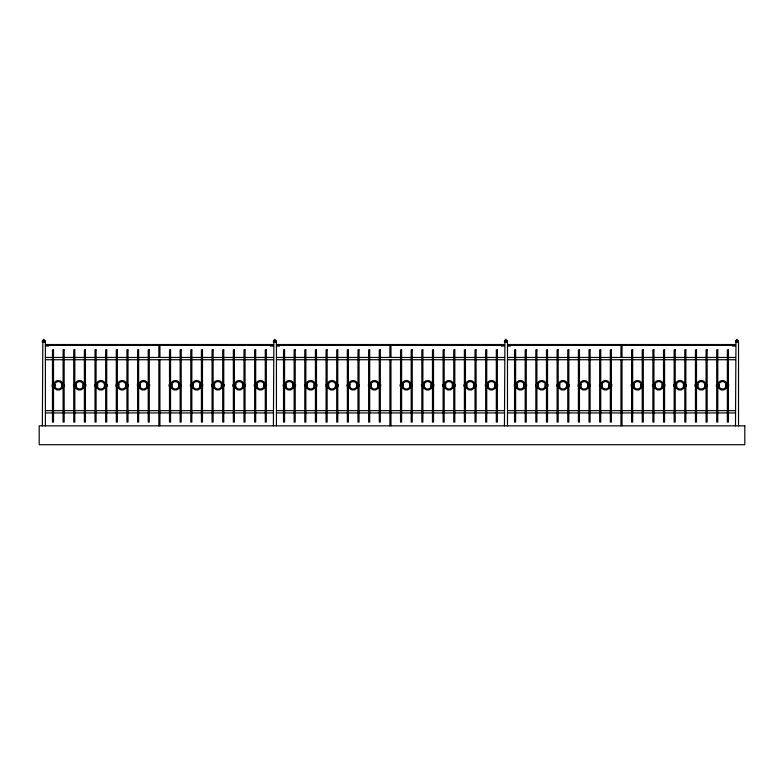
<?xml version="1.0" encoding="UTF-8"?>
<svg xmlns="http://www.w3.org/2000/svg" width="784" height="784" viewBox="0 0 784 784"><rect width="100%" height="100%" fill="white"/><g stroke="black" fill="none" stroke-linecap="round" stroke-linejoin="round"><path stroke-width="1.18" d="M42.346 341.187L43.698 339.286L45.394 341.187L42.346 341.187L45.394 341.187M273.4 341.187L274.753 339.286L276.438 341.187L273.4 341.187L276.438 341.187M504.445 341.187L505.798 339.286L507.483 341.187L504.445 341.187L507.483 341.187M735.49 341.187L736.842 339.286L738.528 341.187L735.49 341.187L738.528 341.187M42.346 425.849L42.826 341.657M273.4 425.849L273.871 341.657M504.445 425.849L504.916 341.657M735.49 425.849L735.96 341.657M42.346 342.245L45.394 342.245L45.394 425.849M273.4 342.245L276.438 342.245L276.438 425.849M504.445 342.245L507.483 342.245L507.483 425.849M735.49 342.245L738.528 342.245L738.528 425.849M45.394 344.529L273.4 344.529M276.438 344.529L504.445 344.529M507.483 344.529L735.49 344.529M45.394 345.293L273.4 345.293M276.438 345.293L504.445 345.293M507.483 345.293L735.49 345.293M45.394 346.048L48.432 346.048L48.432 345.293M273.4 346.048L270.353 346.048L270.353 345.293M276.438 346.048L279.476 346.048L279.476 345.293M504.445 346.048L501.407 346.048L501.407 345.293M507.483 346.048L510.521 346.048L510.521 345.293M735.49 346.048L732.452 346.048L732.452 345.293M45.394 357.455L273.4 357.455M276.438 357.455L504.445 357.455M507.483 357.455L735.49 357.455M45.394 359.729L273.4 359.729M276.438 359.729L504.445 359.729M507.483 359.729L735.49 359.729M325.977 384.719L328.721 384.719L328.721 386.238L325.977 386.238M45.394 410.649L273.4 410.649M276.438 410.649L504.445 410.649M507.483 410.649L735.49 410.649M45.394 412.933L273.4 412.933M276.438 412.933L504.445 412.933M507.483 412.933L735.49 412.933M738.058 341.657L738.528 342.245M507.003 341.657L507.483 342.245M275.958 341.657L276.438 342.245M44.913 341.657L45.394 342.245M622.016 345.293L622.016 357.494M622.016 359.934L622.016 425.849M620.957 345.293L620.957 357.494M620.957 359.934L620.957 425.849M390.971 345.293L390.971 357.494M390.971 359.934L390.971 425.849M389.903 345.293L389.903 357.494M389.903 359.934L389.903 425.849M159.926 345.293L159.926 357.494M159.926 359.934L159.926 425.849M158.858 345.293L158.858 357.494M158.858 359.934L158.858 425.849M84.368 385.914A4.792 4.792 0 0 1 74.852 385.914M74.813 385.316A4.792 4.792 0 0 1 79.615 380.524A4.792 4.792 0 0 1 84.407 385.316M201.4 385.914A4.792 4.792 0 0 1 191.884 385.914M191.845 385.316A4.792 4.792 0 0 1 196.647 380.524A4.792 4.792 0 0 1 201.439 385.316M200.341 385.787A3.724 3.724 0 0 1 194.52 388.374A3.724 3.724 0 0 1 194.912 382.014A3.724 3.724 0 0 1 200.371 385.316M180.114 385.914A4.792 4.792 0 0 1 170.598 385.914M170.569 385.316A4.792 4.792 0 0 1 175.361 380.524A4.792 4.792 0 0 1 180.153 385.316M243.961 385.914A4.792 4.792 0 0 1 234.445 385.914M234.406 385.316A4.792 4.792 0 0 1 239.208 380.524A4.792 4.792 0 0 1 244 385.316M242.815 386.247A3.724 3.724 0 0 1 235.592 386.247M235.474 385.316A3.724 3.724 0 0 1 239.208 381.592A3.724 3.724 0 0 1 242.932 385.316M222.666 385.914A4.792 4.792 0 0 1 213.16 385.914M213.121 385.316A4.792 4.792 0 0 1 217.913 380.524A4.792 4.792 0 0 1 222.705 385.316M221.529 386.247A3.724 3.724 0 0 1 214.306 386.247M214.189 385.316A3.724 3.724 0 0 1 217.913 381.592A3.724 3.724 0 0 1 221.647 385.316M265.208 385.914A4.792 4.792 0 0 1 255.702 385.914M255.662 385.316A4.792 4.792 0 0 1 260.455 380.524A4.792 4.792 0 0 1 265.247 385.316M264.061 386.247A3.724 3.724 0 0 1 256.75 385.787M256.721 385.316A3.724 3.724 0 0 1 260.455 381.592A3.724 3.724 0 0 1 264.179 385.316M63.063 385.914A4.792 4.792 0 0 1 53.547 385.914M53.508 385.316A4.792 4.792 0 0 1 58.3 380.524A4.792 4.792 0 0 1 63.102 385.316M126.9 385.914A4.792 4.792 0 0 1 117.394 385.914M117.355 385.316A4.792 4.792 0 0 1 122.147 380.524A4.792 4.792 0 0 1 126.939 385.316M125.842 385.787A3.724 3.724 0 0 1 118.531 386.247M118.413 385.316A3.724 3.724 0 0 1 122.147 381.592A3.724 3.724 0 0 1 125.871 385.316M105.664 385.914A4.792 4.792 0 0 1 96.148 385.914M96.109 385.316A4.792 4.792 0 0 1 100.901 380.524A4.792 4.792 0 0 1 105.693 385.316M97.177 385.316A3.724 3.724 0 0 1 102.488 381.945A3.724 3.724 0 0 1 103.282 388.188A3.724 3.724 0 0 1 97.294 386.247M148.196 385.914A4.792 4.792 0 0 1 138.68 385.914M138.641 385.316A4.792 4.792 0 0 1 143.443 380.524A4.792 4.792 0 0 1 148.235 385.316M147.049 386.247A3.724 3.724 0 0 1 139.826 386.247M139.709 385.316A3.724 3.724 0 0 1 143.443 381.592A3.724 3.724 0 0 1 147.167 385.316M546.458 385.914A4.792 4.792 0 0 1 536.952 385.914M536.913 385.316A4.792 4.792 0 0 1 541.705 380.524A4.792 4.792 0 0 1 546.497 385.316M545.311 386.247A3.724 3.724 0 0 1 538.089 386.247M537.981 385.316A3.724 3.724 0 0 1 541.705 381.592A3.724 3.724 0 0 1 545.429 385.316M663.489 385.914A4.792 4.792 0 0 1 653.983 385.914M653.944 385.316A4.792 4.792 0 0 1 658.736 380.524A4.792 4.792 0 0 1 663.529 385.316M662.343 386.247A3.724 3.724 0 0 1 655.042 385.787M655.012 385.316A3.724 3.724 0 0 1 658.736 381.592A3.724 3.724 0 0 1 662.46 385.316M642.214 385.914A4.792 4.792 0 0 1 632.698 385.914M632.659 385.316A4.792 4.792 0 0 1 637.451 380.524A4.792 4.792 0 0 1 642.243 385.316M641.067 386.247A3.724 3.724 0 0 1 633.844 386.247M633.727 385.316A3.724 3.724 0 0 1 637.451 381.592A3.724 3.724 0 0 1 641.185 385.316M706.051 385.914A4.792 4.792 0 0 1 696.545 385.914M696.506 385.316A4.792 4.792 0 0 1 701.298 380.524A4.792 4.792 0 0 1 706.09 385.316M684.765 385.914A4.792 4.792 0 0 1 675.249 385.914M675.21 385.316A4.792 4.792 0 0 1 680.012 380.524A4.792 4.792 0 0 1 684.804 385.316M727.307 385.914A4.792 4.792 0 0 1 717.791 385.914M717.752 385.316A4.792 4.792 0 0 1 722.544 380.524A4.792 4.792 0 0 1 727.336 385.316M525.153 385.914A4.792 4.792 0 0 1 515.637 385.914M515.607 385.316A4.792 4.792 0 0 1 520.4 380.524A4.792 4.792 0 0 1 525.192 385.316M524.094 385.787A3.724 3.724 0 0 1 516.783 386.247M516.666 385.316A3.724 3.724 0 0 1 520.4 381.592A3.724 3.724 0 0 1 524.124 385.316M589 385.914A4.792 4.792 0 0 1 579.484 385.914M579.445 385.316A4.792 4.792 0 0 1 584.237 380.524A4.792 4.792 0 0 1 589.029 385.316M580.513 385.316A3.724 3.724 0 0 1 585.962 382.014A3.724 3.724 0 0 1 586.363 388.374A3.724 3.724 0 0 1 580.542 385.787M567.753 385.914A4.792 4.792 0 0 1 558.237 385.914M558.198 385.316A4.792 4.792 0 0 1 563 380.524A4.792 4.792 0 0 1 567.792 385.316M559.266 385.316A3.724 3.724 0 0 1 564.588 381.945A3.724 3.724 0 0 1 565.372 388.188A3.724 3.724 0 0 1 559.384 386.247M610.285 385.914A4.792 4.792 0 0 1 600.779 385.914M600.74 385.316A4.792 4.792 0 0 1 605.532 380.524A4.792 4.792 0 0 1 610.324 385.316M315.413 385.914A4.792 4.792 0 0 1 305.897 385.914M305.868 385.316A4.792 4.792 0 0 1 310.66 380.524A4.792 4.792 0 0 1 315.452 385.316M432.445 385.914A4.792 4.792 0 0 1 422.929 385.914M422.899 385.316A4.792 4.792 0 0 1 427.692 380.524A4.792 4.792 0 0 1 432.484 385.316M411.159 385.914A4.792 4.792 0 0 1 401.653 385.914M401.614 385.316A4.792 4.792 0 0 1 406.406 380.524A4.792 4.792 0 0 1 411.198 385.316M475.006 385.914A4.792 4.792 0 0 1 465.5 385.914M465.461 385.316A4.792 4.792 0 0 1 470.253 380.524A4.792 4.792 0 0 1 475.045 385.316M473.948 385.787A3.724 3.724 0 0 1 468.126 388.374A3.724 3.724 0 0 1 468.528 382.014A3.724 3.724 0 0 1 473.977 385.316M453.72 385.914A4.792 4.792 0 0 1 444.205 385.914M444.165 385.316A4.792 4.792 0 0 1 448.958 380.524A4.792 4.792 0 0 1 453.76 385.316M496.252 385.914A4.792 4.792 0 0 1 486.746 385.914M486.707 385.316A4.792 4.792 0 0 1 491.499 380.524A4.792 4.792 0 0 1 496.292 385.316M495.116 386.247A3.724 3.724 0 0 1 487.893 386.247M487.775 385.316A3.724 3.724 0 0 1 491.499 381.592A3.724 3.724 0 0 1 495.223 385.316M294.108 385.914A4.792 4.792 0 0 1 284.592 385.914M284.553 385.316A4.792 4.792 0 0 1 289.355 380.524A4.792 4.792 0 0 1 294.147 385.316M292.961 386.247A3.724 3.724 0 0 1 285.739 386.247M285.621 385.316A3.724 3.724 0 0 1 289.355 381.592A3.724 3.724 0 0 1 293.079 385.316M357.945 385.914A4.792 4.792 0 0 1 348.439 385.914M348.4 385.316A4.792 4.792 0 0 1 353.192 380.524A4.792 4.792 0 0 1 357.984 385.316M336.708 385.914A4.792 4.792 0 0 1 327.193 385.914M327.153 385.316A4.792 4.792 0 0 1 331.946 380.524A4.792 4.792 0 0 1 336.748 385.316M379.24 385.914A4.792 4.792 0 0 1 369.725 385.914M369.695 385.316A4.792 4.792 0 0 1 374.487 380.524A4.792 4.792 0 0 1 379.28 385.316M53.518 349.85L52.459 349.85L52.459 422.057L53.518 422.057L53.518 349.85M64.161 349.85L63.102 349.85L63.102 422.057L64.161 422.057L64.161 349.85M74.803 349.85L73.735 349.85L73.735 422.057L74.803 422.057L74.803 349.85M85.446 349.85L84.378 349.85L84.378 422.057L85.446 422.057L85.446 349.85M96.079 349.85L95.021 349.85L95.021 422.057L96.079 422.057L96.079 349.85M106.722 349.85L105.664 349.85L105.664 422.057L106.722 422.057L106.722 349.85M117.365 349.85L116.297 349.85L116.297 422.057L117.365 422.057L117.365 349.85M128.008 349.85L126.939 349.85L126.939 422.057L128.008 422.057L128.008 349.85M138.641 349.85L137.582 349.85L137.582 422.057L138.641 422.057L138.641 349.85M149.283 349.85L148.225 349.85L148.225 422.057L149.283 422.057L149.283 349.85M170.569 349.85L169.501 349.85L169.501 422.057L170.569 422.057L170.569 349.85M181.202 349.85L180.144 349.85L180.144 422.057L181.202 422.057L181.202 349.85M191.845 349.85L190.786 349.85L190.786 422.057L191.845 422.057L191.845 349.85M202.488 349.85L201.419 349.85L201.419 422.057L202.488 422.057L202.488 349.85M213.13 349.85L212.062 349.85L212.062 422.057L213.13 422.057L213.13 349.85M223.763 349.85L222.705 349.85L222.705 422.057L223.763 422.057L223.763 349.85M234.406 349.85L233.348 349.85L233.348 422.057L234.406 422.057L234.406 349.85M245.049 349.85L243.981 349.85L243.981 422.057L245.049 422.057L245.049 349.85M255.692 349.85L254.624 349.85L254.624 422.057L255.692 422.057L255.692 349.85M266.325 349.85L265.266 349.85L265.266 422.057L266.325 422.057L266.325 349.85M284.572 349.85L283.504 349.85L283.504 422.057L284.572 422.057L284.572 349.85M295.205 349.85L294.147 349.85L294.147 422.057L295.205 422.057L295.205 349.85M305.848 349.85L304.79 349.85L304.79 422.057L305.848 422.057L305.848 349.85M316.491 349.85L315.423 349.85L315.423 422.057L316.491 422.057L316.491 349.85M327.134 349.85L326.066 349.85L326.066 422.057L327.134 422.057L327.134 349.85M337.767 349.85L336.708 349.85L336.708 422.057L337.767 422.057L337.767 349.85M348.41 349.85L347.341 349.85L347.341 422.057L348.41 422.057L348.41 349.85M359.052 349.85L357.984 349.85L357.984 422.057L359.052 422.057L359.052 349.85M369.695 349.85L368.627 349.85L368.627 422.057L369.695 422.057L369.695 349.85M380.328 349.85L379.27 349.85L379.27 422.057L380.328 422.057L380.328 349.85M401.614 349.85L400.546 349.85L400.546 422.057L401.614 422.057L401.614 349.85M412.257 349.85L411.188 349.85L411.188 422.057L412.257 422.057L412.257 349.85M422.89 349.85L421.831 349.85L421.831 422.057L422.89 422.057L422.89 349.85M433.532 349.85L432.464 349.85L432.464 422.057L433.532 422.057L433.532 349.85M444.175 349.85L443.107 349.85L443.107 422.057L444.175 422.057L444.175 349.85M454.818 349.85L453.75 349.85L453.75 422.057L454.818 422.057L454.818 349.85M465.451 349.85L464.393 349.85L464.393 422.057L465.451 422.057L465.451 349.85M476.094 349.85L475.026 349.85L475.026 422.057L476.094 422.057L476.094 349.85M486.737 349.85L485.668 349.85L485.668 422.057L486.737 422.057L486.737 349.85M497.379 349.85L496.311 349.85L496.311 422.057L497.379 422.057L497.379 349.85M515.617 349.85L514.549 349.85L514.549 422.057L515.617 422.057L515.617 349.85M526.26 349.85L525.192 349.85L525.192 422.057L526.26 422.057L526.26 349.85M536.893 349.85L535.835 349.85L535.835 422.057L536.893 422.057L536.893 349.85M547.536 349.85L546.468 349.85L546.468 422.057L547.536 422.057L547.536 349.85M558.179 349.85L557.11 349.85L557.11 422.057L558.179 422.057L558.179 349.85M568.821 349.85L567.753 349.85L567.753 422.057L568.821 422.057L568.821 349.85M579.454 349.85L578.396 349.85L578.396 422.057L579.454 422.057L579.454 349.85M590.097 349.85L589.029 349.85L589.029 422.057L590.097 422.057L590.097 349.85M600.74 349.85L599.672 349.85L599.672 422.057L600.74 422.057L600.74 349.85M611.383 349.85L610.315 349.85L610.315 422.057L611.383 422.057L611.383 349.85M632.659 349.85L631.59 349.85L631.59 422.057L632.659 422.057L632.659 349.85M643.301 349.85L642.233 349.85L642.233 422.057L643.301 422.057L643.301 349.85M653.944 349.85L652.876 349.85L652.876 422.057L653.944 422.057L653.944 349.85M664.577 349.85L663.519 349.85L663.519 422.057L664.577 422.057L664.577 349.85M675.22 349.85L674.152 349.85L674.152 422.057L675.22 422.057L675.22 349.85M685.863 349.85L684.795 349.85L684.795 422.057L685.863 422.057L685.863 349.85M696.496 349.85L695.437 349.85L695.437 422.057L696.496 422.057L696.496 349.85M707.139 349.85L706.08 349.85L706.08 422.057L707.139 422.057L707.139 349.85M717.781 349.85L716.713 349.85L716.713 422.057L717.781 422.057L717.781 349.85M728.424 349.85L727.356 349.85L727.356 422.057L728.424 422.057L728.424 349.85M54.968 384.719L52.214 384.719L52.214 386.238L54.968 386.238L54.968 384.719M64.474 384.719L61.73 384.719L61.73 386.238L64.474 386.238L64.474 384.719M76.273 384.719L73.52 384.719L73.52 386.238L76.273 386.238L76.273 384.719M85.779 384.719L83.035 384.719L83.035 386.238L85.779 386.238L85.779 384.719M97.677 384.719L94.933 384.719L94.933 386.238L97.677 386.238L97.677 384.719M107.192 384.719L104.439 384.719L104.439 386.238L107.192 386.238L107.192 384.719M118.825 384.719L116.081 384.719L116.081 386.238L118.825 386.238L118.825 384.719M128.341 384.719L125.597 384.719L125.597 386.238L128.341 386.238L128.341 384.719M140.14 384.719L137.386 384.719L137.386 386.238L140.14 386.238L140.14 384.719M149.646 384.719L146.902 384.719L146.902 386.238L149.646 386.238L149.646 384.719M171.843 384.719L169.099 384.719L169.099 386.238L171.843 386.238L171.843 384.719M181.359 384.719L178.605 384.719L178.605 386.238L181.359 386.238L181.359 384.719M193.148 384.719L190.404 384.719L190.404 386.238L193.148 386.238L193.148 384.719M202.664 384.719L199.92 384.719L199.92 386.238L202.664 386.238L202.664 384.719M214.551 384.719L211.807 384.719L211.807 386.238L214.551 386.238L214.551 384.719M224.067 384.719L221.323 384.719L221.323 386.238L224.067 386.238L224.067 384.719M235.71 384.719L232.966 384.719L232.966 386.238L235.71 386.238L235.71 384.719M245.225 384.719L242.472 384.719L242.472 386.238L245.225 386.238L245.225 384.719M257.015 384.719L254.271 384.719L254.271 386.238L257.015 386.238L257.015 384.719M266.531 384.719L263.777 384.719L263.777 386.238L266.531 386.238L266.531 384.719M286.013 384.719L283.269 384.719L283.269 386.238L286.013 386.238L286.013 384.719M295.519 384.719L292.775 384.719L292.775 386.238L295.519 386.238L295.519 384.719M307.318 384.719L304.574 384.719L304.574 386.238L307.318 386.238L307.318 384.719M316.834 384.719L314.08 384.719L314.08 386.238L316.834 386.238L316.834 384.719M338.237 384.719L335.493 384.719L335.493 386.238L338.237 386.238L338.237 384.719M349.88 384.719L347.126 384.719L347.126 386.238L349.88 386.238L349.88 384.719M359.386 384.719L356.642 384.719L356.642 386.238L359.386 386.238L359.386 384.719M371.185 384.719L368.441 384.719L368.441 386.238L371.185 386.238L371.185 384.719M380.691 384.719L377.947 384.719L377.947 386.238L380.691 386.238L380.691 384.719M402.888 384.719L400.144 384.719L400.144 386.238L402.888 386.238L402.888 384.719M412.404 384.719L409.66 384.719L409.66 386.238L412.404 386.238L412.404 384.719M424.193 384.719L421.449 384.719L421.449 386.238L424.193 386.238L424.193 384.719M433.709 384.719L430.965 384.719L430.965 386.238L433.709 386.238L433.709 384.719M445.606 384.719L442.852 384.719L442.852 386.238L445.606 386.238L445.606 384.719M455.112 384.719L452.368 384.719L452.368 386.238L455.112 386.238L455.112 384.719M466.754 384.719L464.01 384.719L464.01 386.238L466.754 386.238L466.754 384.719M476.27 384.719L473.526 384.719L473.526 386.238L476.27 386.238L476.27 384.719M488.06 384.719L485.316 384.719L485.316 386.238L488.06 386.238L488.06 384.719M497.575 384.719L494.831 384.719L494.831 386.238L497.575 386.238L497.575 384.719M517.058 384.719L514.314 384.719L514.314 386.238L517.058 386.238L517.058 384.719M526.574 384.719L523.82 384.719L523.82 386.238L526.574 386.238L526.574 384.719M538.363 384.719L535.619 384.719L535.619 386.238L538.363 386.238L538.363 384.719M547.879 384.719L545.135 384.719L545.135 386.238L547.879 386.238L547.879 384.719M559.766 384.719L557.022 384.719L557.022 386.238L559.766 386.238L559.766 384.719M569.282 384.719L566.538 384.719L566.538 386.238L569.282 386.238L569.282 384.719M580.924 384.719L578.18 384.719L578.18 386.238L580.924 386.238L580.924 384.719M590.44 384.719L587.686 384.719L587.686 386.238L590.44 386.238L590.44 384.719M602.23 384.719L599.486 384.719L599.486 386.238L602.23 386.238L602.23 384.719M611.745 384.719L608.992 384.719L608.992 386.238L611.745 386.238L611.745 384.719M633.933 384.719L631.189 384.719L631.189 386.238L633.933 386.238L633.933 384.719M643.448 384.719L640.704 384.719L640.704 386.238L643.448 386.238L643.448 384.719M655.248 384.719L652.494 384.719L652.494 386.238L655.248 386.238L655.248 384.719M664.754 384.719L662.01 384.719L662.01 386.238L664.754 386.238L664.754 384.719M676.651 384.719L673.907 384.719L673.907 386.238L676.651 386.238L676.651 384.719M686.157 384.719L683.413 384.719L683.413 386.238L686.157 386.238L686.157 384.719M697.799 384.719L695.055 384.719L695.055 386.238L697.799 386.238L697.799 384.719M707.315 384.719L704.571 384.719L704.571 386.238L707.315 386.238L707.315 384.719M719.104 384.719L716.36 384.719L716.36 386.238L719.104 386.238L719.104 384.719M728.62 384.719L725.876 384.719L725.876 386.238L728.62 386.238L728.62 384.719M744.8 425.849L39.2 425.849L39.2 444.714L744.8 444.714L744.8 425.849M77.743 388.541A3.724 3.724 0 0 0 83.339 385.316A3.724 3.724 0 0 0 77.743 382.092A3.724 3.724 0 0 0 77.743 388.541M173.499 388.541A3.724 3.724 0 0 0 179.085 385.316A3.724 3.724 0 0 0 173.499 382.092A3.724 3.724 0 0 0 173.499 388.541M56.438 388.541A3.724 3.724 0 0 0 62.034 385.316A3.724 3.724 0 0 0 56.438 382.092A3.724 3.724 0 0 0 56.438 388.541M699.436 388.541A3.724 3.724 0 0 0 705.022 385.316A3.724 3.724 0 0 0 699.436 382.092A3.724 3.724 0 0 0 699.436 388.541M678.14 388.541A3.724 3.724 0 0 0 683.736 385.316A3.724 3.724 0 0 0 678.14 382.092A3.724 3.724 0 0 0 678.14 388.541M720.682 388.541A3.724 3.724 0 0 0 726.278 385.316A3.724 3.724 0 0 0 720.682 382.092A3.724 3.724 0 0 0 720.682 388.541M603.67 388.541A3.724 3.724 0 0 0 609.256 385.316A3.724 3.724 0 0 0 603.67 382.092A3.724 3.724 0 0 0 603.67 388.541M308.798 388.541A3.724 3.724 0 0 0 314.384 385.316A3.724 3.724 0 0 0 308.798 382.092A3.724 3.724 0 0 0 308.798 388.541M425.438 388.286A3.724 3.724 0 0 0 431.386 385.787A3.724 3.724 0 0 0 426.241 381.877A3.724 3.724 0 0 0 425.438 388.286M404.544 388.541A3.724 3.724 0 0 0 410.13 385.316A3.724 3.724 0 0 0 404.544 382.092A3.724 3.724 0 0 0 404.544 388.541M447.096 388.541A3.724 3.724 0 0 0 452.691 385.316A3.724 3.724 0 0 0 447.096 382.092A3.724 3.724 0 0 0 447.096 388.541M350.938 388.286A3.724 3.724 0 0 0 356.887 385.787A3.724 3.724 0 0 0 351.751 381.877A3.724 3.724 0 0 0 350.938 388.286M329.692 388.286A3.724 3.724 0 0 0 335.65 385.787A3.724 3.724 0 0 0 330.505 381.877A3.724 3.724 0 0 0 329.692 388.286M372.233 388.286A3.724 3.724 0 0 0 378.182 385.787A3.724 3.724 0 0 0 373.037 381.877A3.724 3.724 0 0 0 372.233 388.286"/></g></svg>
